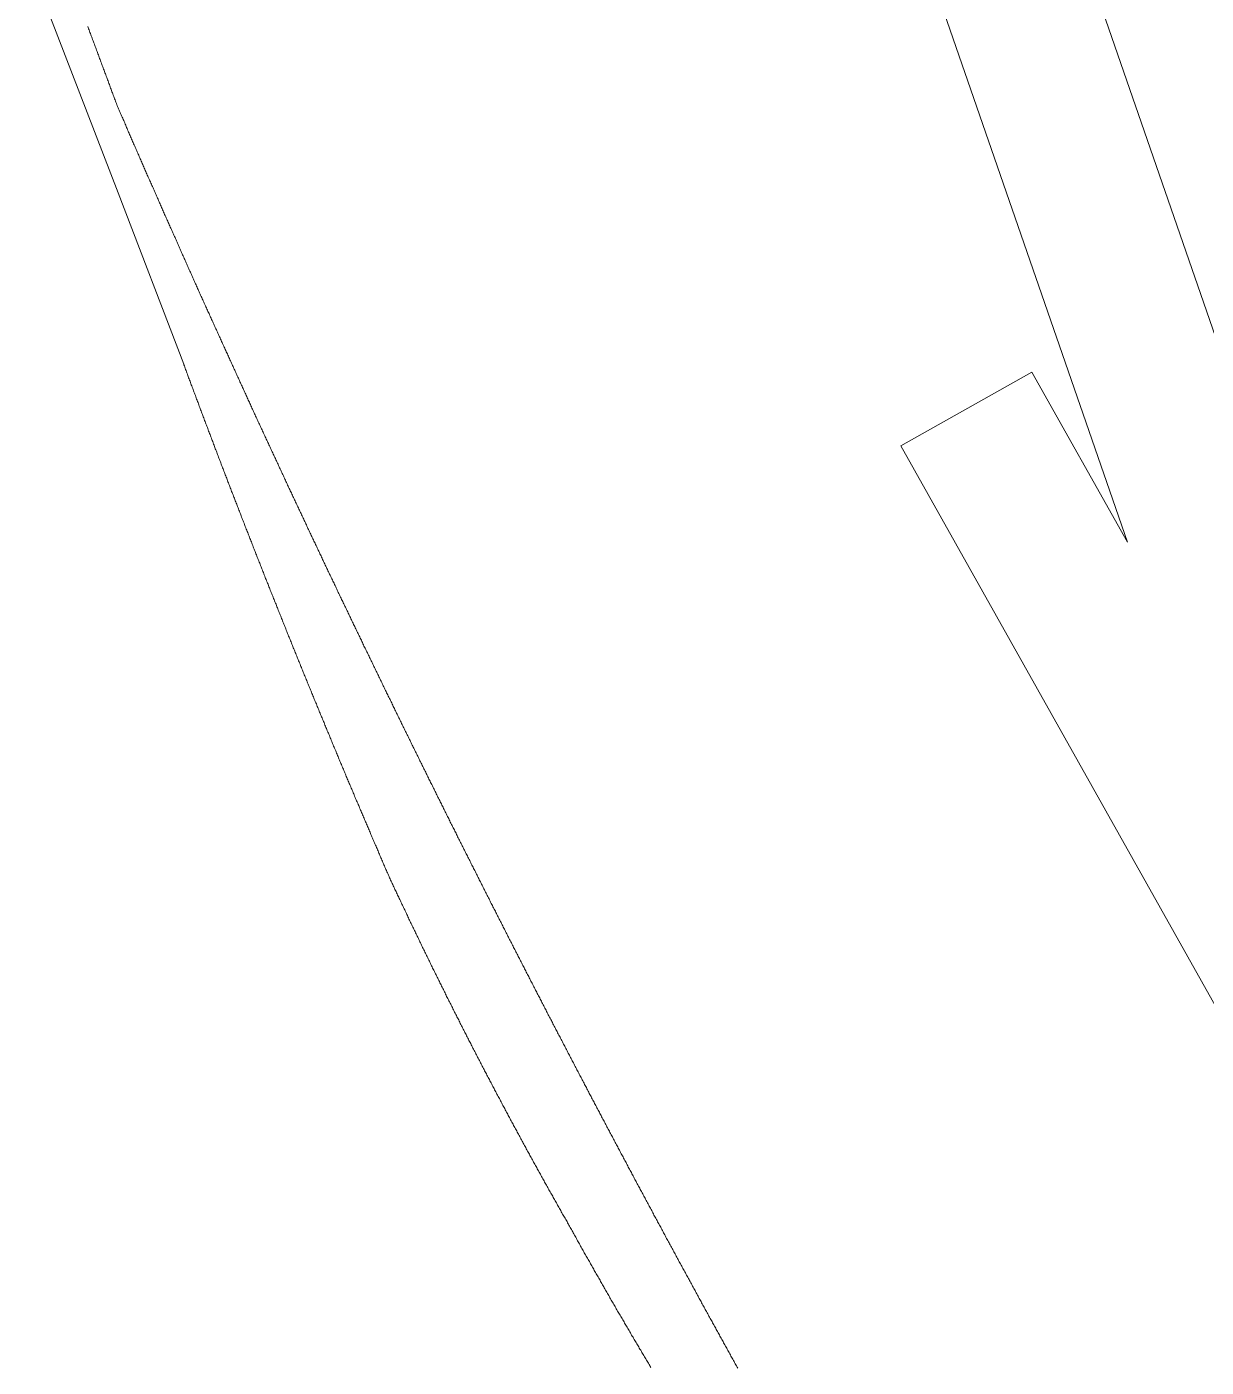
# Model space of a CAD drawing. Extents: x 174934 to 192674, y 648863 to 672607.
# Drawn here: x 180156.1 to 180249.4, y 661071.3 to 661177.3 of the extents above; entities that cross this region are included whole.
import ezdxf

# ---------------------------------------------------------------- set-up
doc = ezdxf.new("R2010")
doc.units = 0
doc.layers.add('pbitul', color=14, linetype='Continuous', lineweight=0)
doc.layers.add('pgesher', color=7, linetype='Continuous', lineweight=0)

msp = doc.modelspace()

# ---------------------------------------------------------------- linework, layer by layer
at = {"layer": 'pbitul', "flags": 128}
for points in [[(180205.44, 661071.24), (180205.39, 661071.33), (180205.34, 661071.41), (180205.29, 661071.5), (180205.24, 661071.59), (180205.19, 661071.67), (180205.14, 661071.76), (180205.09, 661071.84), (180205.03, 661071.93), (180204.98, 661072.02), (180204.93, 661072.1), (180204.88, 661072.19), (180204.83, 661072.27), (180204.78, 661072.36), (180204.73, 661072.45), (180204.68, 661072.53), (180204.63, 661072.62), (180204.57, 661072.7), (180204.52, 661072.79), (180204.47, 661072.88), (180204.42, 661072.96), (180204.37, 661073.05), (180204.32, 661073.13), (180204.27, 661073.22), (180204.22, 661073.31), (180204.17, 661073.39), (180204.12, 661073.48), (180204.07, 661073.56), (180204.02, 661073.65), (180203.96, 661073.74), (180203.91, 661073.82), (180203.86, 661073.91), (180203.81, 661074), (180203.76, 661074.08), (180203.71, 661074.17), (180203.66, 661074.25), (180203.61, 661074.34), (180203.56, 661074.43), (180203.51, 661074.51), (180203.46, 661074.6), (180203.41, 661074.69), (180203.36, 661074.77), (180203.31, 661074.86), (180203.26, 661074.95), (180203.21, 661075.03), (180203.16, 661075.12), (180203.11, 661075.2), (180203.06, 661075.29), (180203.01, 661075.38), (180202.95, 661075.46), (180202.9, 661075.55), (180202.85, 661075.64), (180202.8, 661075.72), (180202.75, 661075.81), (180202.7, 661075.9), (180202.65, 661075.98), (180202.6, 661076.07), (180202.55, 661076.16), (180202.5, 661076.24), (180202.45, 661076.33), (180202.4, 661076.42), (180202.35, 661076.5), (180202.3, 661076.59), (180202.25, 661076.68), (180202.2, 661076.76), (180202.15, 661076.85), (180202.1, 661076.94), (180202.05, 661077.02), (180202, 661077.11), (180201.95, 661077.2), (180201.9, 661077.28), (180201.85, 661077.37), (180201.8, 661077.46), (180201.75, 661077.54), (180201.71, 661077.63), (180201.66, 661077.72), (180201.61, 661077.8), (180201.56, 661077.89), (180201.51, 661077.98), (180201.46, 661078.06), (180201.41, 661078.15), (180201.36, 661078.24), (180201.31, 661078.32), (180201.26, 661078.41), (180201.21, 661078.5), (180201.16, 661078.58), (180201.11, 661078.67), (180201.06, 661078.76), (180201.01, 661078.84), (180200.96, 661078.93), (180200.91, 661079.02), (180200.86, 661079.11), (180200.81, 661079.19), (180200.76, 661079.28), (180200.71, 661079.37), (180200.67, 661079.45), (180200.62, 661079.54), (180200.57, 661079.63), (180200.52, 661079.71), (180200.47, 661079.8), (180200.42, 661079.89), (180200.37, 661079.98), (180200.32, 661080.06), (180200.27, 661080.15), (180200.22, 661080.24), (180200.17, 661080.32), (180200.13, 661080.41), (180200.08, 661080.5), (180200.03, 661080.59), (180199.98, 661080.67), (180199.93, 661080.76), (180199.88, 661080.85), (180199.83, 661080.93), (180199.78, 661081.02), (180199.73, 661081.11), (180199.68, 661081.2), (180199.64, 661081.28), (180199.59, 661081.37), (180199.54, 661081.46), (180199.49, 661081.55), (180199.44, 661081.63), (180199.39, 661081.72), (180199.34, 661081.81), (180199.29, 661081.9), (180199.25, 661081.98), (180199.2, 661082.07), (180199.15, 661082.16), (180199.1, 661082.24), (180199.05, 661082.33), (180199, 661082.42), (180198.95, 661082.51), (180198.91, 661082.59), (180198.9, 661082.61), (180198.85, 661082.7), (180198.8, 661082.79), (180198.75, 661082.87), (180198.7, 661082.96), (180198.65, 661083.05), (180198.6, 661083.13), (180198.55, 661083.22), (180198.5, 661083.31), (180198.45, 661083.39), (180198.4, 661083.48), (180198.35, 661083.57), (180198.3, 661083.66), (180198.25, 661083.74), (180198.21, 661083.83), (180198.16, 661083.92), (180198.11, 661084), (180198.06, 661084.09), (180198.01, 661084.18), (180197.96, 661084.26), (180197.91, 661084.35), (180197.86, 661084.44), (180197.81, 661084.53), (180197.76, 661084.61), (180197.71, 661084.7), (180197.67, 661084.79), (180197.62, 661084.88), (180197.57, 661084.96), (180197.52, 661085.05), (180197.47, 661085.14), (180197.42, 661085.22), (180197.37, 661085.31), (180197.32, 661085.4), (180197.27, 661085.49), (180197.23, 661085.57), (180197.18, 661085.66), (180197.13, 661085.75), (180197.08, 661085.84), (180197.03, 661085.92), (180196.98, 661086.01), (180196.93, 661086.1), (180196.89, 661086.18), (180196.84, 661086.27), (180196.79, 661086.36), (180196.74, 661086.45), (180196.69, 661086.53), (180196.64, 661086.62), (180196.59, 661086.71), (180196.55, 661086.8), (180196.5, 661086.88), (180196.45, 661086.97), (180196.4, 661087.06), (180196.35, 661087.15), (180196.3, 661087.23), (180196.26, 661087.32), (180196.21, 661087.41), (180196.16, 661087.5), (180196.11, 661087.58), (180196.06, 661087.67), (180196.01, 661087.76), (180195.97, 661087.85), (180195.92, 661087.94), (180195.87, 661088.02), (180195.82, 661088.11), (180195.77, 661088.2), (180195.73, 661088.29), (180195.68, 661088.37), (180195.63, 661088.46), (180195.58, 661088.55), (180195.53, 661088.64), (180195.49, 661088.73), (180195.44, 661088.81), (180195.39, 661088.9), (180195.34, 661088.99), (180195.3, 661089.08), (180195.25, 661089.16), (180195.2, 661089.25), (180195.15, 661089.34), (180195.1, 661089.43), (180195.06, 661089.52), (180195.01, 661089.6), (180194.96, 661089.69), (180194.91, 661089.78), (180194.87, 661089.87), (180194.82, 661089.96), (180194.77, 661090.04), (180194.72, 661090.13), (180194.68, 661090.22), (180194.63, 661090.31), (180194.58, 661090.4), (180194.53, 661090.48), (180194.49, 661090.57), (180194.44, 661090.66), (180194.39, 661090.75), (180194.34, 661090.84), (180194.3, 661090.92), (180194.25, 661091.01), (180194.2, 661091.1), (180194.15, 661091.19), (180194.11, 661091.28), (180194.06, 661091.36), (180194.01, 661091.45), (180193.97, 661091.54), (180193.92, 661091.63), (180193.87, 661091.72), (180193.82, 661091.81), (180193.78, 661091.89), (180193.73, 661091.98), (180193.68, 661092.07), (180193.64, 661092.16), (180193.59, 661092.25), (180193.54, 661092.34), (180193.5, 661092.42), (180193.45, 661092.51), (180193.4, 661092.6), (180193.36, 661092.69), (180193.31, 661092.78), (180193.26, 661092.87), (180193.22, 661092.95), (180193.17, 661093.04), (180193.12, 661093.13), (180193.07, 661093.22), (180193.03, 661093.31), (180192.98, 661093.4), (180192.94, 661093.48), (180192.89, 661093.57), (180192.84, 661093.66), (180192.8, 661093.75), (180192.75, 661093.84), (180192.7, 661093.93), (180192.66, 661094.02), (180192.61, 661094.1), (180192.56, 661094.19), (180192.52, 661094.28), (180192.47, 661094.37), (180192.42, 661094.46), (180192.38, 661094.55), (180192.33, 661094.64), (180192.28, 661094.72), (180192.24, 661094.81), (180192.19, 661094.9), (180192.15, 661094.99), (180192.1, 661095.08), (180192.05, 661095.17), (180192.01, 661095.26), (180191.96, 661095.35), (180191.92, 661095.43), (180191.87, 661095.52), (180191.82, 661095.61), (180191.78, 661095.7), (180191.73, 661095.79), (180191.69, 661095.88), (180191.64, 661095.97), (180191.59, 661096.06), (180191.55, 661096.14), (180191.5, 661096.23), (180191.46, 661096.32), (180191.41, 661096.41), (180191.36, 661096.5), (180191.32, 661096.59), (180191.27, 661096.68), (180191.23, 661096.77), (180191.18, 661096.86), (180191.14, 661096.94), (180191.09, 661097.03), (180191.04, 661097.12), (180191, 661097.21), (180190.95, 661097.3), (180190.91, 661097.39), (180190.86, 661097.48), (180190.82, 661097.57), (180190.77, 661097.66), (180190.73, 661097.75), (180190.68, 661097.83), (180190.63, 661097.92), (180190.59, 661098.01), (180190.54, 661098.1), (180190.5, 661098.19), (180190.45, 661098.28), (180190.41, 661098.37), (180190.36, 661098.46), (180190.32, 661098.55), (180190.27, 661098.64), (180190.23, 661098.73), (180190.18, 661098.82), (180190.14, 661098.9), (180190.09, 661098.99), (180190.05, 661099.08), (180190, 661099.17), (180189.96, 661099.26), (180189.91, 661099.35), (180189.87, 661099.44), (180189.82, 661099.53), (180189.78, 661099.62), (180189.73, 661099.71), (180189.69, 661099.8), (180189.64, 661099.89), (180189.6, 661099.98), (180189.55, 661100.07), (180189.51, 661100.16), (180189.46, 661100.24), (180189.42, 661100.33), (180189.37, 661100.42), (180189.33, 661100.51), (180189.28, 661100.6), (180189.24, 661100.69), (180189.19, 661100.78), (180189.15, 661100.87), (180189.11, 661100.96), (180189.06, 661101.05), (180189.02, 661101.14), (180188.97, 661101.23), (180188.93, 661101.32), (180188.88, 661101.41), (180188.84, 661101.5), (180188.79, 661101.59), (180188.75, 661101.68), (180188.7, 661101.77), (180188.66, 661101.86), (180188.62, 661101.95), (180188.57, 661102.04), (180188.53, 661102.12), (180188.48, 661102.21), (180188.44, 661102.3), (180188.39, 661102.39), (180188.35, 661102.48), (180188.31, 661102.57), (180188.26, 661102.66), (180188.22, 661102.75), (180188.17, 661102.84), (180188.13, 661102.93), (180188.09, 661103.02), (180188.04, 661103.11), (180188, 661103.2), (180187.95, 661103.29), (180187.91, 661103.38), (180187.87, 661103.47), (180187.82, 661103.56), (180187.78, 661103.65), (180187.73, 661103.74), (180187.69, 661103.83), (180187.65, 661103.92), (180187.6, 661104.01), (180187.56, 661104.1), (180187.52, 661104.19), (180187.47, 661104.28), (180187.43, 661104.37), (180187.38, 661104.46), (180187.34, 661104.55), (180187.3, 661104.64), (180187.25, 661104.73), (180187.21, 661104.82), (180187.17, 661104.91), (180187.12, 661105), (180187.08, 661105.09), (180187.04, 661105.18), (180186.99, 661105.27), (180186.95, 661105.36), (180186.91, 661105.45), (180186.86, 661105.54), (180186.82, 661105.63), (180186.78, 661105.72), (180186.73, 661105.81), (180186.69, 661105.9), (180186.65, 661105.99), (180186.6, 661106.08), (180186.56, 661106.17), (180186.52, 661106.26), (180186.47, 661106.35), (180186.43, 661106.44), (180186.39, 661106.53), (180186.34, 661106.62), (180186.3, 661106.71), (180186.26, 661106.8), (180186.22, 661106.89), (180186.17, 661106.98), (180186.13, 661107.07), (180186.09, 661107.16), (180186.04, 661107.26), (180186, 661107.35), (180185.96, 661107.44), (180185.92, 661107.53), (180185.87, 661107.62), (180185.83, 661107.71), (180185.79, 661107.8), (180185.74, 661107.89), (180185.7, 661107.98), (180185.66, 661108.07), (180185.62, 661108.16), (180185.57, 661108.25), (180185.53, 661108.34), (180185.49, 661108.43), (180185.45, 661108.52), (180185.4, 661108.61), (180185.36, 661108.7), (180185.32, 661108.79), (180185.28, 661108.88), (180185.23, 661108.97), (180185.19, 661109.06), (180185.15, 661109.15), (180185.11, 661109.25), (180185.06, 661109.34), (180185.02, 661109.43), (180184.98, 661109.52), (180184.94, 661109.61), (180184.9, 661109.7), (180184.85, 661109.79), (180184.81, 661109.88), (180184.77, 661109.97), (180184.73, 661110.06), (180184.72, 661110.08), (180184.68, 661110.17), (180184.64, 661110.27), (180184.6, 661110.36), (180184.56, 661110.45), (180184.52, 661110.54), (180184.48, 661110.63), (180184.44, 661110.72), (180184.4, 661110.82), (180184.36, 661110.91), (180184.32, 661111), (180184.28, 661111.09), (180184.24, 661111.18), (180184.2, 661111.28), (180184.16, 661111.37), (180184.12, 661111.46), (180184.08, 661111.55), (180184.04, 661111.64), (180184, 661111.73), (180183.96, 661111.83), (180183.92, 661111.92), (180183.89, 661112.01), (180183.85, 661112.1), (180183.81, 661112.19), (180183.77, 661112.29), (180183.73, 661112.38), (180183.69, 661112.47), (180183.65, 661112.56), (180183.61, 661112.65), (180183.57, 661112.75), (180183.53, 661112.84), (180183.49, 661112.93), (180183.45, 661113.02), (180183.41, 661113.11), (180183.37, 661113.21), (180183.33, 661113.3), (180183.29, 661113.39), (180183.26, 661113.48), (180183.22, 661113.57), (180183.18, 661113.67), (180183.14, 661113.76), (180183.1, 661113.85), (180183.06, 661113.94), (180183.02, 661114.03), (180182.98, 661114.13), (180182.94, 661114.22), (180182.9, 661114.31), (180182.86, 661114.4), (180182.82, 661114.49), (180182.79, 661114.59), (180182.75, 661114.68), (180182.71, 661114.77), (180182.67, 661114.86), (180182.63, 661114.95), (180182.59, 661115.05), (180182.55, 661115.14), (180182.51, 661115.23), (180182.47, 661115.32), (180182.43, 661115.41), (180182.39, 661115.51), (180182.36, 661115.6), (180182.32, 661115.69), (180182.28, 661115.78), (180182.24, 661115.87), (180182.2, 661115.97), (180182.16, 661116.06), (180182.12, 661116.15), (180182.08, 661116.24), (180182.04, 661116.33), (180182, 661116.43), (180181.97, 661116.52), (180181.93, 661116.61), (180181.89, 661116.7), (180181.85, 661116.8), (180181.81, 661116.89), (180181.77, 661116.98), (180181.73, 661117.07), (180181.69, 661117.16), (180181.65, 661117.26), (180181.62, 661117.35), (180181.58, 661117.44), (180181.54, 661117.53), (180181.5, 661117.62), (180181.46, 661117.72), (180181.42, 661117.81), (180181.38, 661117.9), (180181.34, 661117.99), (180181.31, 661118.09), (180181.27, 661118.18), (180181.23, 661118.27), (180181.19, 661118.36), (180181.15, 661118.45), (180181.11, 661118.55), (180181.07, 661118.64), (180181.04, 661118.73), (180181, 661118.82), (180180.96, 661118.92), (180180.92, 661119.01), (180180.88, 661119.1), (180180.84, 661119.19), (180180.8, 661119.28), (180180.76, 661119.38), (180180.73, 661119.47), (180180.69, 661119.56), (180180.65, 661119.65), (180180.61, 661119.75), (180180.57, 661119.84), (180180.53, 661119.93), (180180.5, 661120.02), (180180.46, 661120.12), (180180.42, 661120.21), (180180.38, 661120.3), (180180.34, 661120.39), (180180.3, 661120.48), (180180.26, 661120.58), (180180.23, 661120.67), (180180.19, 661120.76), (180180.15, 661120.85), (180180.11, 661120.95), (180180.07, 661121.04), (180180.03, 661121.13), (180180, 661121.22), (180179.96, 661121.32), (180179.92, 661121.41), (180179.88, 661121.5), (180179.84, 661121.59), (180179.8, 661121.69), (180179.77, 661121.78), (180179.73, 661121.87), (180179.69, 661121.96), (180179.65, 661122.05), (180179.61, 661122.15), (180179.58, 661122.24), (180179.54, 661122.33), (180179.5, 661122.42), (180179.46, 661122.52), (180179.42, 661122.61), (180179.38, 661122.7), (180179.35, 661122.79), (180179.31, 661122.89), (180179.27, 661122.98), (180179.23, 661123.07), (180179.19, 661123.16), (180179.16, 661123.26), (180179.12, 661123.35), (180179.08, 661123.44), (180179.04, 661123.53), (180179, 661123.63), (180178.97, 661123.72), (180178.93, 661123.81), (180178.89, 661123.9), (180178.85, 661124), (180178.81, 661124.09), (180178.78, 661124.18), (180178.74, 661124.27), (180178.7, 661124.37), (180178.66, 661124.46), (180178.62, 661124.55), (180178.59, 661124.64), (180178.55, 661124.74), (180178.51, 661124.83), (180178.47, 661124.92), (180178.43, 661125.01), (180178.4, 661125.11), (180178.36, 661125.2), (180178.32, 661125.29), (180178.28, 661125.38), (180178.25, 661125.48), (180178.21, 661125.57), (180178.17, 661125.66), (180178.13, 661125.75), (180178.09, 661125.85), (180178.06, 661125.94), (180178.02, 661126.03), (180177.98, 661126.13), (180177.94, 661126.22), (180177.91, 661126.31), (180177.87, 661126.4), (180177.83, 661126.5), (180177.79, 661126.59), (180177.75, 661126.68), (180177.72, 661126.77), (180177.68, 661126.87), (180177.64, 661126.96), (180177.6, 661127.05), (180177.57, 661127.14), (180177.53, 661127.24), (180177.49, 661127.33), (180177.45, 661127.42), (180177.42, 661127.51), (180177.38, 661127.61), (180177.34, 661127.7), (180177.3, 661127.79), (180177.27, 661127.89), (180177.23, 661127.98), (180177.19, 661128.07), (180177.15, 661128.16), (180177.12, 661128.26), (180177.08, 661128.35), (180177.04, 661128.44), (180177, 661128.53), (180176.97, 661128.63), (180176.93, 661128.72), (180176.89, 661128.81), (180176.85, 661128.91), (180176.82, 661129), (180176.78, 661129.09), (180176.74, 661129.18), (180176.7, 661129.28), (180176.67, 661129.37), (180176.63, 661129.46), (180176.59, 661129.55), (180176.56, 661129.65), (180176.52, 661129.74), (180176.48, 661129.83), (180176.44, 661129.93), (180176.41, 661130.02), (180176.37, 661130.11), (180176.33, 661130.2), (180176.29, 661130.3), (180176.26, 661130.39), (180176.22, 661130.48), (180176.18, 661130.58), (180176.15, 661130.67), (180176.11, 661130.76), (180176.07, 661130.85), (180176.03, 661130.95), (180176, 661131.04), (180175.96, 661131.13), (180175.92, 661131.23), (180175.89, 661131.32), (180175.85, 661131.41), (180175.81, 661131.5), (180175.78, 661131.6), (180175.74, 661131.69), (180175.7, 661131.78), (180175.66, 661131.88), (180175.63, 661131.97), (180175.59, 661132.06), (180175.55, 661132.15), (180175.52, 661132.25), (180175.48, 661132.34), (180175.44, 661132.43), (180175.41, 661132.53), (180175.37, 661132.62), (180175.33, 661132.71), (180175.29, 661132.81), (180175.26, 661132.9), (180175.22, 661132.99), (180175.18, 661133.08), (180175.15, 661133.18), (180175.11, 661133.27), (180175.07, 661133.36), (180175.04, 661133.46), (180175, 661133.55), (180174.96, 661133.64), (180174.93, 661133.73), (180174.89, 661133.83), (180174.85, 661133.92), (180174.82, 661134.01), (180174.78, 661134.11), (180174.74, 661134.2), (180174.71, 661134.29), (180174.67, 661134.39), (180174.63, 661134.48), (180174.6, 661134.57), (180174.56, 661134.66), (180174.52, 661134.76), (180174.49, 661134.85), (180174.45, 661134.94), (180174.41, 661135.04), (180174.38, 661135.13), (180174.34, 661135.22), (180174.3, 661135.32), (180174.27, 661135.41), (180174.23, 661135.5), (180174.19, 661135.6), (180174.16, 661135.69), (180174.12, 661135.78), (180174.08, 661135.87), (180174.05, 661135.97), (180174.01, 661136.06), (180173.97, 661136.15), (180173.94, 661136.25), (180173.9, 661136.34), (180173.86, 661136.43), (180173.83, 661136.53), (180173.79, 661136.62), (180173.75, 661136.71), (180173.72, 661136.81), (180173.68, 661136.9), (180173.65, 661136.99), (180173.61, 661137.09), (180173.57, 661137.18), (180173.54, 661137.27), (180173.5, 661137.36), (180173.46, 661137.46), (180173.43, 661137.55), (180173.39, 661137.64), (180173.35, 661137.74), (180173.32, 661137.83), (180173.28, 661137.92), (180173.25, 661138.02), (180173.21, 661138.11), (180173.17, 661138.2), (180173.14, 661138.3), (180173.1, 661138.39), (180173.06, 661138.48), (180173.03, 661138.58), (180172.99, 661138.67), (180172.96, 661138.76), (180172.92, 661138.86), (180172.88, 661138.95), (180172.85, 661139.04), (180172.81, 661139.14), (180172.78, 661139.23), (180172.74, 661139.32), (180172.7, 661139.42), (180172.67, 661139.51), (180172.63, 661139.6), (180172.6, 661139.7), (180172.56, 661139.79), (180172.52, 661139.88), (180172.49, 661139.98), (180172.45, 661140.07), (180172.42, 661140.16), (180172.38, 661140.25), (180172.34, 661140.35), (180172.31, 661140.44), (180172.27, 661140.53), (180172.24, 661140.63), (180172.2, 661140.72), (180172.16, 661140.81), (180172.13, 661140.91), (180172.09, 661141), (180172.06, 661141.09), (180172.02, 661141.19), (180171.98, 661141.28), (180171.95, 661141.37), (180171.91, 661141.47), (180171.88, 661141.56), (180171.84, 661141.65), (180171.8, 661141.75), (180171.77, 661141.84), (180171.73, 661141.94), (180171.7, 661142.03), (180171.66, 661142.12), (180171.63, 661142.22), (180171.59, 661142.31), (180171.55, 661142.4), (180171.52, 661142.5), (180171.48, 661142.59), (180171.45, 661142.68), (180171.41, 661142.78), (180171.38, 661142.87), (180171.34, 661142.96), (180171.3, 661143.06), (180171.27, 661143.15), (180171.23, 661143.24), (180171.2, 661143.34), (180171.16, 661143.43), (180171.13, 661143.52), (180171.09, 661143.62), (180171.06, 661143.71), (180171.02, 661143.8), (180170.98, 661143.9), (180170.95, 661143.99), (180170.91, 661144.08), (180170.88, 661144.18), (180170.84, 661144.27), (180170.81, 661144.36), (180170.77, 661144.46), (180170.74, 661144.55), (180170.7, 661144.64), (180170.67, 661144.74), (180170.63, 661144.83), (180170.59, 661144.93), (180170.56, 661145.02), (180170.52, 661145.11), (180170.49, 661145.21), (180170.45, 661145.3), (180170.42, 661145.39), (180170.38, 661145.49), (180170.35, 661145.58), (180170.31, 661145.67), (180170.28, 661145.77), (180170.24, 661145.86), (180170.21, 661145.95), (180170.17, 661146.05), (180170.13, 661146.14), (180170.1, 661146.24), (180170.06, 661146.33), (180170.03, 661146.42), (180169.99, 661146.52), (180169.96, 661146.61), (180169.92, 661146.7), (180169.89, 661146.8), (180169.85, 661146.89), (180169.82, 661146.98), (180169.78, 661147.08), (180169.75, 661147.17), (180169.71, 661147.26), (180169.68, 661147.36), (180169.64, 661147.45), (180169.61, 661147.55), (180169.57, 661147.64), (180169.54, 661147.73), (180169.5, 661147.83), (180169.47, 661147.92), (180169.43, 661148.01), (180169.4, 661148.11), (180169.36, 661148.2), (180169.33, 661148.3), (180169.29, 661148.39), (180169.26, 661148.48), (180169.22, 661148.58), (180169.19, 661148.67), (180169.15, 661148.76), (180169.12, 661148.86), (180169.08, 661148.95), (180169.05, 661149.04), (180169.01, 661149.14), (180168.98, 661149.23), (180168.94, 661149.33), (180168.91, 661149.42), (180168.87, 661149.51), (180168.84, 661149.61), (180168.8, 661149.7), (180168.77, 661149.79), (180168.73, 661149.89), (180168.7, 661149.98), (180168.66, 661150.08), (180168.63, 661150.17), (180168.59, 661150.26), (180168.56, 661150.36), (180168.53, 661150.45), (180168.49, 661150.54), (180168.48, 661150.58), (180168.48, 661150.58), (180163.29, 661164.12), (180163.29, 661164.12), (180163.29, 661164.13), (180156.07, 661182.86)], [(180160.89, 661177.29), (180160.92, 661177.2), (180160.96, 661177.1), (180160.99, 661177.01), (180161.03, 661176.91), (180161.06, 661176.82), (180161.1, 661176.73), (180161.13, 661176.63), (180161.17, 661176.54), (180161.2, 661176.45), (180161.24, 661176.35), (180161.27, 661176.26), (180161.31, 661176.16), (180161.34, 661176.07), (180161.38, 661175.98), (180161.41, 661175.88), (180161.45, 661175.79), (180161.48, 661175.7), (180161.52, 661175.6), (180161.55, 661175.51), (180161.59, 661175.41), (180161.62, 661175.32), (180161.66, 661175.23), (180161.69, 661175.13), (180161.73, 661175.04), (180161.76, 661174.95), (180161.8, 661174.85), (180161.83, 661174.76), (180161.86, 661174.67), (180161.9, 661174.57), (180161.93, 661174.48), (180161.97, 661174.38), (180162, 661174.29), (180162.04, 661174.2), (180162.07, 661174.1), (180162.11, 661174.01), (180162.14, 661173.92), (180162.18, 661173.82), (180162.21, 661173.73), (180162.25, 661173.63), (180162.28, 661173.54), (180162.32, 661173.45), (180162.35, 661173.35), (180162.39, 661173.26), (180162.42, 661173.17), (180162.46, 661173.07), (180162.49, 661172.98), (180162.53, 661172.88), (180162.56, 661172.79), (180162.6, 661172.7), (180162.63, 661172.6), (180162.67, 661172.51), (180162.7, 661172.42), (180162.73, 661172.32), (180162.77, 661172.23), (180162.8, 661172.13), (180162.84, 661172.04), (180162.87, 661171.95), (180162.91, 661171.85), (180162.94, 661171.76), (180162.98, 661171.66), (180163.01, 661171.57), (180163.05, 661171.48), (180163.08, 661171.38), (180163.12, 661171.29), (180163.15, 661171.2), (180163.19, 661171.1), (180163.21, 661171.04), (180163.21, 661171.04), (180163.25, 661170.95), (180163.29, 661170.86), (180163.33, 661170.77), (180163.37, 661170.67), (180163.41, 661170.58), (180163.45, 661170.49), (180163.49, 661170.4), (180163.53, 661170.31), (180163.57, 661170.21), (180163.61, 661170.12), (180163.65, 661170.03), (180163.69, 661169.94), (180163.73, 661169.85), (180163.77, 661169.76), (180163.81, 661169.66), (180163.85, 661169.57), (180163.89, 661169.48), (180163.92, 661169.39), (180163.96, 661169.3), (180164, 661169.21), (180164.04, 661169.11), (180164.08, 661169.02), (180164.12, 661168.93), (180164.16, 661168.84), (180164.2, 661168.75), (180164.24, 661168.66), (180164.28, 661168.56), (180164.32, 661168.47), (180164.36, 661168.38), (180164.4, 661168.29), (180164.44, 661168.2), (180164.48, 661168.11), (180164.52, 661168.01), (180164.56, 661167.92), (180164.6, 661167.83), (180164.64, 661167.74), (180164.68, 661167.65), (180164.72, 661167.56), (180164.76, 661167.46), (180164.8, 661167.37), (180164.84, 661167.28), (180164.88, 661167.19), (180164.92, 661167.1), (180164.96, 661167.01), (180165, 661166.91), (180165.04, 661166.82), (180165.08, 661166.73), (180165.12, 661166.64), (180165.16, 661166.55), (180165.2, 661166.46), (180165.24, 661166.36), (180165.28, 661166.27), (180165.32, 661166.18), (180165.36, 661166.09), (180165.4, 661166), (180165.44, 661165.91), (180165.48, 661165.81), (180165.52, 661165.72), (180165.56, 661165.63), (180165.6, 661165.54), (180165.64, 661165.45), (180165.68, 661165.36), (180165.73, 661165.26), (180165.77, 661165.17), (180165.81, 661165.08), (180165.85, 661164.99), (180165.89, 661164.9), (180165.93, 661164.81), (180165.97, 661164.72), (180166.01, 661164.62), (180166.05, 661164.53), (180166.09, 661164.44), (180166.13, 661164.35), (180166.17, 661164.26), (180166.21, 661164.17), (180166.25, 661164.07), (180166.29, 661163.98), (180166.33, 661163.89), (180166.37, 661163.8), (180166.41, 661163.71), (180166.45, 661163.62), (180166.49, 661163.53), (180166.53, 661163.43), (180166.57, 661163.34), (180166.61, 661163.25), (180166.65, 661163.16), (180166.69, 661163.07), (180166.73, 661162.98), (180166.77, 661162.89), (180166.81, 661162.79), (180166.85, 661162.7), (180166.89, 661162.61), (180166.93, 661162.52), (180166.97, 661162.43), (180167.02, 661162.34), (180167.06, 661162.24), (180167.1, 661162.15), (180167.14, 661162.06), (180167.18, 661161.97), (180167.22, 661161.88), (180167.26, 661161.79), (180167.3, 661161.7), (180167.34, 661161.6), (180167.38, 661161.51), (180167.42, 661161.42), (180167.46, 661161.33), (180167.5, 661161.24), (180167.54, 661161.15), (180167.58, 661161.06), (180167.62, 661160.96), (180167.66, 661160.87), (180167.7, 661160.78), (180167.74, 661160.69), (180167.79, 661160.6), (180167.83, 661160.51), (180167.87, 661160.42), (180167.91, 661160.33), (180167.95, 661160.23), (180167.99, 661160.14), (180168.03, 661160.05), (180168.07, 661159.96), (180168.11, 661159.87), (180168.15, 661159.78), (180168.19, 661159.69), (180168.23, 661159.59), (180168.27, 661159.5), (180168.31, 661159.41), (180168.35, 661159.32), (180168.39, 661159.23), (180168.44, 661159.14), (180168.48, 661159.05), (180168.52, 661158.95), (180168.56, 661158.86), (180168.6, 661158.77), (180168.64, 661158.68), (180168.68, 661158.59), (180168.72, 661158.5), (180168.76, 661158.41), (180168.8, 661158.32), (180168.84, 661158.22), (180168.88, 661158.13), (180168.92, 661158.04), (180168.97, 661157.95), (180169.01, 661157.86), (180169.05, 661157.77), (180169.09, 661157.68), (180169.13, 661157.59), (180169.17, 661157.49), (180169.21, 661157.4), (180169.25, 661157.31), (180169.29, 661157.22), (180169.33, 661157.13), (180169.37, 661157.04), (180169.42, 661156.95), (180169.46, 661156.86), (180169.5, 661156.76), (180169.54, 661156.67), (180169.58, 661156.58), (180169.62, 661156.49), (180169.66, 661156.4), (180169.7, 661156.31), (180169.74, 661156.22), (180169.78, 661156.13), (180169.82, 661156.03), (180169.87, 661155.94), (180169.91, 661155.85), (180169.95, 661155.76), (180169.99, 661155.67), (180170.03, 661155.58), (180170.07, 661155.49), (180170.11, 661155.4), (180170.15, 661155.3), (180170.19, 661155.21), (180170.24, 661155.12), (180170.28, 661155.03), (180170.32, 661154.94), (180170.36, 661154.85), (180170.4, 661154.76), (180170.44, 661154.67), (180170.48, 661154.58), (180170.52, 661154.48), (180170.56, 661154.39), (180170.61, 661154.3), (180170.65, 661154.21), (180170.69, 661154.12), (180170.73, 661154.03), (180170.77, 661153.94), (180170.81, 661153.85), (180170.85, 661153.76), (180170.89, 661153.66), (180170.93, 661153.57), (180170.98, 661153.48), (180171.02, 661153.39), (180171.06, 661153.3), (180171.1, 661153.21), (180171.14, 661153.12), (180171.18, 661153.03), (180171.22, 661152.94), (180171.26, 661152.84), (180171.31, 661152.75), (180171.35, 661152.66), (180171.39, 661152.57), (180171.43, 661152.48), (180171.47, 661152.39), (180171.51, 661152.3), (180171.55, 661152.21), (180171.6, 661152.12), (180171.64, 661152.02), (180171.68, 661151.93), (180171.72, 661151.84), (180171.76, 661151.75), (180171.8, 661151.66), (180171.84, 661151.57), (180171.88, 661151.48), (180171.93, 661151.39), (180171.97, 661151.3), (180172.01, 661151.21), (180172.05, 661151.11), (180172.09, 661151.02), (180172.13, 661150.93), (180172.17, 661150.84), (180172.22, 661150.75), (180172.26, 661150.66), (180172.3, 661150.57), (180172.34, 661150.48), (180172.38, 661150.39), (180172.42, 661150.3), (180172.47, 661150.2), (180172.51, 661150.11), (180172.55, 661150.02), (180172.59, 661149.93), (180172.63, 661149.84), (180172.67, 661149.75), (180172.71, 661149.66), (180172.76, 661149.57), (180172.8, 661149.48), (180172.84, 661149.39), (180172.88, 661149.29), (180172.92, 661149.2), (180172.96, 661149.11), (180173.01, 661149.02), (180173.05, 661148.93), (180173.09, 661148.84), (180173.13, 661148.75), (180173.17, 661148.66), (180173.21, 661148.57), (180173.26, 661148.48), (180173.3, 661148.39), (180173.34, 661148.29), (180173.38, 661148.2), (180173.42, 661148.11), (180173.46, 661148.02), (180173.51, 661147.93), (180173.55, 661147.84), (180173.59, 661147.75), (180173.63, 661147.66), (180173.67, 661147.57), (180173.71, 661147.48), (180173.76, 661147.39), (180173.8, 661147.29), (180173.84, 661147.2), (180173.88, 661147.11), (180173.92, 661147.02), (180173.96, 661146.93), (180174.01, 661146.84), (180174.05, 661146.75), (180174.09, 661146.66), (180174.13, 661146.57), (180174.17, 661146.48), (180174.22, 661146.39), (180174.26, 661146.3), (180174.3, 661146.2), (180174.34, 661146.11), (180174.38, 661146.02), (180174.43, 661145.93), (180174.47, 661145.84), (180174.51, 661145.75), (180174.55, 661145.66), (180174.59, 661145.57), (180174.63, 661145.48), (180174.68, 661145.39), (180174.72, 661145.3), (180174.76, 661145.21), (180174.8, 661145.12), (180174.84, 661145.02), (180174.89, 661144.93), (180174.93, 661144.84), (180174.97, 661144.75), (180175.01, 661144.66), (180175.05, 661144.57), (180175.1, 661144.48), (180175.14, 661144.39), (180175.18, 661144.3), (180175.22, 661144.21), (180175.26, 661144.12), (180175.31, 661144.03), (180175.35, 661143.94), (180175.39, 661143.84), (180175.43, 661143.75), (180175.47, 661143.66), (180175.52, 661143.57), (180175.56, 661143.48), (180175.6, 661143.39), (180175.64, 661143.3), (180175.69, 661143.21), (180175.73, 661143.12), (180175.77, 661143.03), (180175.81, 661142.94), (180175.85, 661142.85), (180175.9, 661142.76), (180175.94, 661142.67), (180175.98, 661142.58), (180176.02, 661142.48), (180176.06, 661142.39), (180176.11, 661142.3), (180176.15, 661142.21), (180176.19, 661142.12), (180176.23, 661142.03), (180176.28, 661141.94), (180176.32, 661141.85), (180176.36, 661141.76), (180176.4, 661141.67), (180176.44, 661141.58), (180176.49, 661141.49), (180176.53, 661141.4), (180176.57, 661141.31), (180176.61, 661141.22), (180176.66, 661141.12), (180176.7, 661141.03), (180176.74, 661140.94), (180176.78, 661140.85), (180176.83, 661140.76), (180176.87, 661140.67), (180176.91, 661140.58), (180176.95, 661140.49), (180177, 661140.4), (180177.04, 661140.31), (180177.08, 661140.22), (180177.12, 661140.13), (180177.16, 661140.04), (180177.21, 661139.95), (180177.25, 661139.86), (180177.29, 661139.77), (180177.33, 661139.68), (180177.38, 661139.59), (180177.42, 661139.49), (180177.46, 661139.4), (180177.5, 661139.31), (180177.55, 661139.22), (180177.59, 661139.13), (180177.63, 661139.04), (180177.67, 661138.95), (180177.72, 661138.86), (180177.76, 661138.77), (180177.8, 661138.68), (180177.84, 661138.59), (180177.89, 661138.5), (180177.93, 661138.41), (180177.97, 661138.32), (180178.01, 661138.23), (180178.06, 661138.14), (180178.1, 661138.05), (180178.14, 661137.96), (180178.18, 661137.87), (180178.23, 661137.77), (180178.27, 661137.68), (180178.31, 661137.59), (180178.36, 661137.5), (180178.4, 661137.41), (180178.44, 661137.32), (180178.48, 661137.23), (180178.53, 661137.14), (180178.57, 661137.05), (180178.61, 661136.96), (180178.65, 661136.87), (180178.7, 661136.78), (180178.74, 661136.69), (180178.78, 661136.6), (180178.82, 661136.51), (180178.87, 661136.42), (180178.91, 661136.33), (180178.95, 661136.24), (180179, 661136.15), (180179.04, 661136.06), (180179.08, 661135.97), (180179.12, 661135.88), (180179.17, 661135.79), (180179.21, 661135.7), (180179.25, 661135.6), (180179.29, 661135.51), (180179.34, 661135.42), (180179.38, 661135.33), (180179.42, 661135.24), (180179.47, 661135.15), (180179.51, 661135.06), (180179.55, 661134.97), (180179.59, 661134.88), (180179.64, 661134.79), (180179.68, 661134.7), (180179.72, 661134.61), (180179.77, 661134.52), (180179.81, 661134.43), (180179.85, 661134.34), (180179.89, 661134.25), (180179.94, 661134.16), (180179.98, 661134.07), (180180.02, 661133.98), (180180.07, 661133.89), (180180.11, 661133.8), (180180.15, 661133.71), (180180.2, 661133.62), (180180.24, 661133.53), (180180.28, 661133.44), (180180.32, 661133.35), (180180.37, 661133.26), (180180.41, 661133.17), (180180.45, 661133.08), (180180.5, 661132.99), (180180.54, 661132.9), (180180.58, 661132.8), (180180.63, 661132.71), (180180.67, 661132.62), (180180.71, 661132.53), (180180.75, 661132.44), (180180.8, 661132.35), (180180.84, 661132.26), (180180.88, 661132.17), (180180.93, 661132.08), (180180.97, 661131.99), (180181.01, 661131.9), (180181.06, 661131.81), (180181.1, 661131.72), (180181.14, 661131.63), (180181.19, 661131.54), (180181.23, 661131.45), (180181.27, 661131.36), (180181.32, 661131.27), (180181.36, 661131.18), (180181.4, 661131.09), (180181.45, 661131), (180181.49, 661130.91), (180181.53, 661130.82), (180181.57, 661130.73), (180181.62, 661130.64), (180181.66, 661130.55), (180181.7, 661130.46), (180181.75, 661130.37), (180181.79, 661130.28), (180181.83, 661130.19), (180181.88, 661130.1), (180181.92, 661130.01), (180181.96, 661129.92), (180182.01, 661129.83), (180182.05, 661129.74), (180182.09, 661129.65), (180182.14, 661129.56), (180182.18, 661129.47), (180182.22, 661129.38), (180182.27, 661129.29), (180182.31, 661129.2), (180182.35, 661129.11), (180182.4, 661129.02), (180182.44, 661128.93), (180182.48, 661128.84), (180182.53, 661128.75), (180182.57, 661128.66), (180182.61, 661128.57), (180182.66, 661128.48), (180182.7, 661128.39), (180182.74, 661128.3), (180182.79, 661128.21), (180182.83, 661128.12), (180182.88, 661128.03), (180182.92, 661127.94), (180182.96, 661127.85), (180183.01, 661127.76), (180183.05, 661127.67), (180183.09, 661127.58), (180183.14, 661127.49), (180183.18, 661127.4), (180183.22, 661127.31), (180183.27, 661127.22), (180183.31, 661127.13), (180183.35, 661127.04), (180183.4, 661126.95), (180183.44, 661126.86), (180183.48, 661126.77), (180183.53, 661126.68), (180183.57, 661126.59), (180183.62, 661126.5), (180183.66, 661126.41), (180183.7, 661126.32), (180183.75, 661126.23), (180183.79, 661126.14), (180183.83, 661126.05), (180183.88, 661125.96), (180183.92, 661125.87), (180183.96, 661125.78), (180184.01, 661125.69), (180184.05, 661125.6), (180184.1, 661125.51), (180184.14, 661125.42), (180184.18, 661125.33), (180184.23, 661125.24), (180184.27, 661125.15), (180184.31, 661125.06), (180184.36, 661124.97), (180184.4, 661124.88), (180184.44, 661124.79), (180184.49, 661124.7), (180184.53, 661124.61), (180184.58, 661124.52), (180184.62, 661124.43), (180184.66, 661124.34), (180184.71, 661124.25), (180184.75, 661124.16), (180184.8, 661124.07), (180184.84, 661123.98), (180184.88, 661123.89), (180184.93, 661123.8), (180184.97, 661123.71), (180185.01, 661123.62), (180185.06, 661123.53), (180185.1, 661123.44), (180185.15, 661123.35), (180185.19, 661123.26), (180185.23, 661123.17), (180185.28, 661123.08), (180185.32, 661122.99), (180185.37, 661122.9), (180185.41, 661122.81), (180185.45, 661122.72), (180185.5, 661122.63), (180185.54, 661122.54), (180185.58, 661122.45), (180185.63, 661122.36), (180185.67, 661122.27), (180185.72, 661122.18), (180185.76, 661122.09), (180185.8, 661122), (180185.85, 661121.91), (180185.89, 661121.82), (180185.94, 661121.73), (180185.98, 661121.64), (180186.02, 661121.55), (180186.07, 661121.46), (180186.11, 661121.37), (180186.16, 661121.28), (180186.2, 661121.19), (180186.25, 661121.1), (180186.29, 661121.01), (180186.33, 661120.92), (180186.38, 661120.83), (180186.42, 661120.74), (180186.47, 661120.65), (180186.51, 661120.56), (180186.55, 661120.47), (180186.6, 661120.38), (180186.64, 661120.3), (180186.69, 661120.21), (180186.73, 661120.12), (180186.77, 661120.03), (180186.82, 661119.94), (180186.86, 661119.85), (180186.91, 661119.76), (180186.95, 661119.67), (180187, 661119.58), (180187.04, 661119.49), (180187.08, 661119.4), (180187.13, 661119.31), (180187.17, 661119.22), (180187.22, 661119.13), (180187.26, 661119.04), (180187.31, 661118.95), (180187.35, 661118.86), (180187.39, 661118.77), (180187.44, 661118.68), (180187.48, 661118.59), (180187.53, 661118.5), (180187.57, 661118.41), (180187.62, 661118.32), (180187.66, 661118.23), (180187.7, 661118.14), (180187.75, 661118.05), (180187.79, 661117.96), (180187.84, 661117.87), (180187.88, 661117.78), (180187.93, 661117.69), (180187.97, 661117.61), (180188.01, 661117.52), (180188.06, 661117.43), (180188.1, 661117.34), (180188.15, 661117.25), (180188.19, 661117.16), (180188.24, 661117.07), (180188.28, 661116.98), (180188.33, 661116.89), (180188.37, 661116.8), (180188.41, 661116.71), (180188.46, 661116.62), (180188.5, 661116.53), (180188.55, 661116.44), (180188.59, 661116.35), (180188.64, 661116.26), (180188.68, 661116.17), (180188.73, 661116.08), (180188.77, 661115.99), (180188.81, 661115.9), (180188.86, 661115.81), (180188.9, 661115.72), (180188.95, 661115.63), (180188.99, 661115.55), (180189.04, 661115.46), (180189.08, 661115.37), (180189.13, 661115.28), (180189.17, 661115.19), (180189.22, 661115.1), (180189.26, 661115.01), (180189.3, 661114.92), (180189.35, 661114.83), (180189.39, 661114.74), (180189.44, 661114.65), (180189.48, 661114.56), (180189.53, 661114.47), (180189.57, 661114.38), (180189.62, 661114.29), (180189.66, 661114.2), (180189.71, 661114.11), (180189.75, 661114.02), (180189.8, 661113.93), (180189.84, 661113.84), (180189.89, 661113.76), (180189.93, 661113.67), (180189.97, 661113.58), (180190.02, 661113.49), (180190.06, 661113.4), (180190.11, 661113.31), (180190.15, 661113.22), (180190.2, 661113.13), (180190.24, 661113.04), (180190.29, 661112.95), (180190.33, 661112.86), (180190.38, 661112.77), (180190.42, 661112.68), (180190.47, 661112.59), (180190.51, 661112.5), (180190.56, 661112.41), (180190.6, 661112.32), (180190.65, 661112.24), (180190.69, 661112.15), (180190.74, 661112.06), (180190.78, 661111.97), (180190.83, 661111.88), (180190.87, 661111.79), (180190.92, 661111.7), (180190.96, 661111.61), (180191.01, 661111.52), (180191.05, 661111.43), (180191.1, 661111.34), (180191.14, 661111.25), (180191.19, 661111.16), (180191.23, 661111.07), (180191.28, 661110.98), (180191.32, 661110.9), (180191.37, 661110.81), (180191.41, 661110.72), (180191.46, 661110.63), (180191.5, 661110.54), (180191.55, 661110.45), (180191.59, 661110.36), (180191.64, 661110.27), (180191.68, 661110.18), (180191.73, 661110.09), (180191.77, 661110), (180191.82, 661109.91), (180191.86, 661109.82), (180191.91, 661109.73), (180191.95, 661109.65), (180192, 661109.56), (180192.04, 661109.47), (180192.09, 661109.38), (180192.13, 661109.29), (180192.18, 661109.2), (180192.22, 661109.11), (180192.27, 661109.02), (180192.31, 661108.93), (180192.36, 661108.84), (180192.4, 661108.75), (180192.45, 661108.66), (180192.49, 661108.57), (180192.54, 661108.49), (180192.58, 661108.4), (180192.63, 661108.31), (180192.67, 661108.22), (180192.72, 661108.13), (180192.76, 661108.04), (180192.81, 661107.95), (180192.85, 661107.86), (180192.9, 661107.77), (180192.94, 661107.68), (180192.99, 661107.59), (180193.04, 661107.5), (180193.08, 661107.41), (180193.13, 661107.33), (180193.17, 661107.24), (180193.22, 661107.15), (180193.26, 661107.06), (180193.31, 661106.97), (180193.35, 661106.88), (180193.4, 661106.79), (180193.44, 661106.7), (180193.49, 661106.61), (180193.53, 661106.52), (180193.58, 661106.43), (180193.62, 661106.35), (180193.67, 661106.26), (180193.71, 661106.17), (180193.76, 661106.08), (180193.81, 661105.99), (180193.85, 661105.9), (180193.9, 661105.81), (180193.94, 661105.72), (180193.99, 661105.63), (180194.03, 661105.54), (180194.08, 661105.45), (180194.12, 661105.37), (180194.17, 661105.28), (180194.21, 661105.19), (180194.26, 661105.1), (180194.31, 661105.01), (180194.35, 661104.92), (180194.4, 661104.83), (180194.44, 661104.74), (180194.49, 661104.65), (180194.53, 661104.56), (180194.58, 661104.47), (180194.62, 661104.39), (180194.67, 661104.3), (180194.72, 661104.21), (180194.76, 661104.12), (180194.81, 661104.03), (180194.85, 661103.94), (180194.9, 661103.85), (180194.94, 661103.76), (180194.99, 661103.67), (180195.03, 661103.58), (180195.08, 661103.5), (180195.13, 661103.41), (180195.17, 661103.32), (180195.22, 661103.23), (180195.26, 661103.14), (180195.31, 661103.05), (180195.35, 661102.96), (180195.4, 661102.87), (180195.45, 661102.78), (180195.49, 661102.69), (180195.54, 661102.61), (180195.58, 661102.52), (180195.63, 661102.43), (180195.67, 661102.34), (180195.72, 661102.25), (180195.77, 661102.16), (180195.81, 661102.07), (180195.86, 661101.98), (180195.9, 661101.89), (180195.95, 661101.81), (180195.99, 661101.72), (180196.04, 661101.63), (180196.09, 661101.54), (180196.13, 661101.45), (180196.18, 661101.36), (180196.22, 661101.27), (180196.27, 661101.18), (180196.31, 661101.09), (180196.36, 661101.01), (180196.41, 661100.92), (180196.45, 661100.83), (180196.5, 661100.74), (180196.54, 661100.65), (180196.59, 661100.56), (180196.64, 661100.47), (180196.68, 661100.38), (180196.73, 661100.29), (180196.77, 661100.21), (180196.82, 661100.12), (180196.87, 661100.03), (180196.91, 661099.94), (180196.96, 661099.85), (180197, 661099.76), (180197.05, 661099.67), (180197.1, 661099.58), (180197.14, 661099.5), (180197.19, 661099.41), (180197.23, 661099.32), (180197.28, 661099.23), (180197.32, 661099.14), (180197.37, 661099.05), (180197.42, 661098.96), (180197.46, 661098.87), (180197.51, 661098.78), (180197.56, 661098.7), (180197.6, 661098.61), (180197.65, 661098.52), (180197.69, 661098.43), (180197.74, 661098.34), (180197.79, 661098.25), (180197.83, 661098.16), (180197.88, 661098.07), (180197.92, 661097.99), (180197.97, 661097.9), (180198.02, 661097.81), (180198.06, 661097.72), (180198.11, 661097.63), (180198.15, 661097.54), (180198.2, 661097.45), (180198.25, 661097.36), (180198.29, 661097.28), (180198.34, 661097.19), (180198.39, 661097.1), (180198.43, 661097.01), (180198.48, 661096.92), (180198.52, 661096.83), (180198.57, 661096.74), (180198.62, 661096.66), (180198.66, 661096.57), (180198.71, 661096.48), (180198.75, 661096.39), (180198.8, 661096.3), (180198.85, 661096.21), (180198.89, 661096.12), (180198.94, 661096.03), (180198.99, 661095.95), (180199.03, 661095.86), (180199.08, 661095.77), (180199.13, 661095.68), (180199.17, 661095.59), (180199.22, 661095.5), (180199.26, 661095.41), (180199.31, 661095.33), (180199.36, 661095.24), (180199.4, 661095.15), (180199.45, 661095.06), (180199.5, 661094.97), (180199.54, 661094.88), (180199.59, 661094.79), (180199.63, 661094.71), (180199.68, 661094.62), (180199.73, 661094.53), (180199.77, 661094.44), (180199.82, 661094.35), (180199.87, 661094.26), (180199.91, 661094.17), (180199.96, 661094.09), (180200.01, 661094), (180200.05, 661093.91), (180200.1, 661093.82), (180200.15, 661093.73), (180200.19, 661093.64), (180200.24, 661093.55), (180200.29, 661093.47), (180200.33, 661093.38), (180200.38, 661093.29), (180200.42, 661093.2), (180200.47, 661093.11), (180200.52, 661093.02), (180200.56, 661092.93), (180200.61, 661092.85), (180200.66, 661092.76), (180200.7, 661092.67), (180200.75, 661092.58), (180200.8, 661092.49), (180200.84, 661092.4), (180200.89, 661092.32), (180200.94, 661092.23), (180200.98, 661092.14), (180201.03, 661092.05), (180201.08, 661091.96), (180201.12, 661091.87), (180201.17, 661091.78), (180201.22, 661091.7), (180201.26, 661091.61), (180201.31, 661091.52), (180201.36, 661091.43), (180201.4, 661091.34), (180201.45, 661091.25), (180201.5, 661091.17), (180201.54, 661091.08), (180201.59, 661090.99), (180201.64, 661090.9), (180201.68, 661090.81), (180201.73, 661090.72), (180201.78, 661090.63), (180201.82, 661090.55), (180201.87, 661090.46), (180201.92, 661090.37), (180201.96, 661090.28), (180202.01, 661090.19), (180202.06, 661090.1), (180202.1, 661090.02), (180202.15, 661089.93), (180202.2, 661089.84), (180202.25, 661089.75), (180202.29, 661089.66), (180202.34, 661089.57), (180202.39, 661089.49), (180202.43, 661089.4), (180202.48, 661089.31), (180202.53, 661089.22), (180202.57, 661089.13), (180202.62, 661089.04), (180202.67, 661088.96), (180202.71, 661088.87), (180202.76, 661088.78), (180202.81, 661088.69), (180202.85, 661088.6), (180202.9, 661088.51), (180202.95, 661088.43), (180203, 661088.34), (180203.04, 661088.25), (180203.09, 661088.16), (180203.14, 661088.07), (180203.18, 661087.98), (180203.23, 661087.9), (180203.28, 661087.81), (180203.32, 661087.72), (180203.37, 661087.63), (180203.42, 661087.54), (180203.47, 661087.46), (180203.51, 661087.37), (180203.56, 661087.28), (180203.61, 661087.19), (180203.65, 661087.1), (180203.7, 661087.01), (180203.75, 661086.93), (180203.79, 661086.84), (180203.84, 661086.75), (180203.89, 661086.66), (180203.94, 661086.57), (180203.98, 661086.48), (180204.03, 661086.4), (180204.08, 661086.31), (180204.12, 661086.22), (180204.17, 661086.13), (180204.22, 661086.04), (180204.27, 661085.96), (180204.31, 661085.87), (180204.36, 661085.78), (180204.41, 661085.69), (180204.45, 661085.6), (180204.5, 661085.51), (180204.55, 661085.43), (180204.6, 661085.34), (180204.64, 661085.25), (180204.69, 661085.16), (180204.74, 661085.07), (180204.79, 661084.99), (180204.83, 661084.9), (180204.88, 661084.81), (180204.93, 661084.72), (180204.97, 661084.63), (180205.02, 661084.55), (180205.07, 661084.46), (180205.12, 661084.37), (180205.16, 661084.28), (180205.21, 661084.19), (180205.26, 661084.1), (180205.31, 661084.02), (180205.35, 661083.93), (180205.4, 661083.84), (180205.45, 661083.75), (180205.5, 661083.66), (180205.54, 661083.58), (180205.59, 661083.49), (180205.64, 661083.4), (180205.68, 661083.31), (180205.73, 661083.22), (180205.78, 661083.14), (180205.83, 661083.05), (180205.87, 661082.96), (180205.92, 661082.87), (180205.97, 661082.78), (180206.02, 661082.7), (180206.06, 661082.61), (180206.11, 661082.52), (180206.16, 661082.43), (180206.21, 661082.34), (180206.25, 661082.26), (180206.3, 661082.17), (180206.35, 661082.08), (180206.4, 661081.99), (180206.44, 661081.9), (180206.49, 661081.82), (180206.54, 661081.73), (180206.59, 661081.64), (180206.63, 661081.55), (180206.68, 661081.46), (180206.73, 661081.38), (180206.78, 661081.29), (180206.82, 661081.2), (180206.87, 661081.11), (180206.92, 661081.02), (180206.97, 661080.94), (180207.01, 661080.85), (180207.06, 661080.76), (180207.11, 661080.67), (180207.16, 661080.58), (180207.21, 661080.5), (180207.25, 661080.41), (180207.3, 661080.32), (180207.35, 661080.23), (180207.4, 661080.14), (180207.44, 661080.06), (180207.49, 661079.97), (180207.54, 661079.88), (180207.59, 661079.79), (180207.63, 661079.71), (180207.68, 661079.62), (180207.73, 661079.53), (180207.78, 661079.44), (180207.83, 661079.35), (180207.87, 661079.27), (180207.92, 661079.18), (180207.97, 661079.09), (180208.02, 661079), (180208.06, 661078.91), (180208.11, 661078.83), (180208.16, 661078.74), (180208.21, 661078.65), (180208.26, 661078.56), (180208.3, 661078.48), (180208.35, 661078.39), (180208.4, 661078.3), (180208.45, 661078.21), (180208.49, 661078.12), (180208.54, 661078.04), (180208.59, 661077.95), (180208.64, 661077.86), (180208.69, 661077.77), (180208.73, 661077.69), (180208.78, 661077.6), (180208.83, 661077.51), (180208.88, 661077.42), (180208.93, 661077.33), (180208.97, 661077.25), (180209.02, 661077.16), (180209.07, 661077.07), (180209.12, 661076.98), (180209.17, 661076.9), (180209.21, 661076.81), (180209.26, 661076.72), (180209.31, 661076.63), (180209.36, 661076.54), (180209.41, 661076.46), (180209.45, 661076.37), (180209.5, 661076.28), (180209.55, 661076.19), (180209.6, 661076.11), (180209.65, 661076.02), (180209.69, 661075.93), (180209.74, 661075.84), (180209.79, 661075.75), (180209.84, 661075.67), (180209.89, 661075.58), (180209.93, 661075.49), (180209.98, 661075.4), (180210.03, 661075.32), (180210.08, 661075.23), (180210.13, 661075.14), (180210.17, 661075.05), (180210.22, 661074.97), (180210.27, 661074.88), (180210.32, 661074.79), (180210.37, 661074.7), (180210.41, 661074.62), (180210.46, 661074.53), (180210.51, 661074.44), (180210.56, 661074.35), (180210.61, 661074.26), (180210.66, 661074.18), (180210.7, 661074.09), (180210.75, 661074), (180210.8, 661073.91), (180210.85, 661073.83), (180210.9, 661073.74), (180210.95, 661073.65), (180210.99, 661073.56), (180211.04, 661073.48), (180211.09, 661073.39), (180211.14, 661073.3), (180211.19, 661073.21), (180211.23, 661073.13), (180211.28, 661073.04), (180211.33, 661072.95), (180211.38, 661072.86), (180211.43, 661072.78), (180211.48, 661072.69), (180211.52, 661072.6), (180211.57, 661072.51), (180211.62, 661072.43), (180211.67, 661072.34), (180211.72, 661072.25), (180211.77, 661072.16), (180211.81, 661072.08), (180211.86, 661071.99), (180211.91, 661071.9), (180211.96, 661071.81), (180212.01, 661071.73), (180212.06, 661071.64), (180212.11, 661071.55), (180212.15, 661071.46), (180212.2, 661071.38), (180212.25, 661071.29), (180212.3, 661071.2)]]:
    msp.add_lwpolyline(points, dxfattribs=at)
at = {"layer": 'pgesher', "flags": 128}
for points in [[(180326.67, 660987.83), (180276.14, 661077.73), (180266.99, 661103.96), (180222.89, 661231.32)], [(180217.4, 661210.81), (180243.13, 661136.51), (180235.57, 661149.96), (180225.2, 661144.13), (180265.2, 661072.93)]]:
    msp.add_lwpolyline(points, dxfattribs=at)

doc.saveas('drawing.dxf')
